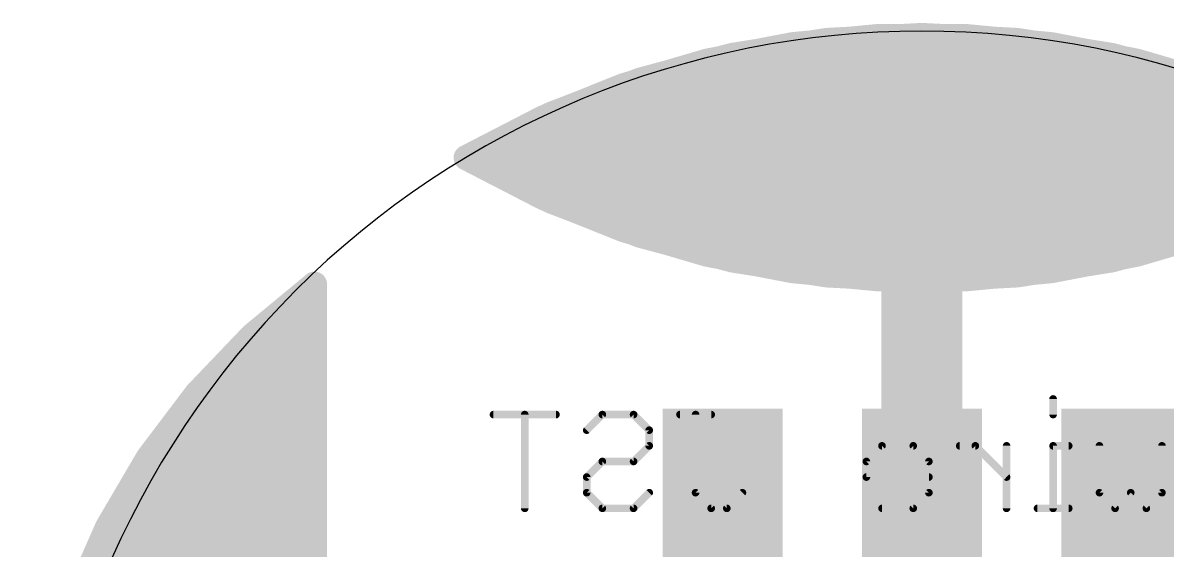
# Model space of a CAD drawing. Extents: x -9.1 to 9.1, y -5.3 to 9.
# Drawn here: x -9.02 to 2.46, y 3.68 to 8.97 of the extents above; entities that cross this region are included whole.
import ezdxf

# ---------------------------------------------------------------- set-up
doc = ezdxf.new("R2010")
doc.units = 0
for name, color, linetype in [('1', 12, 'CONTINUOUS'), ('16', 132, 'CONTINUOUS'), ('18', 110, 'CONTINUOUS'), ('20', 53, 'CONTINUOUS'), ('29', 253, 'CONTINUOUS'), ('30', 253, 'CONTINUOUS'), ('52', 253, 'CONTINUOUS')]:
    doc.layers.add(name, color=color, linetype=linetype)

# ---------------------------------------------------------------- blocks, each defined once
blk = doc.blocks.new('RECT')
blk.add_solid([(-0.5, -0.5), (0.5, -0.5), (-0.5, 0.5), (0.5, 0.5)])
blk = doc.blocks.new('ROUNDV')
at = {"const_width": 0.5}
blk.add_lwpolyline([(0, -0.25, 1), (0, 0.25, 1), (0, -0.25)], format="xyb", dxfattribs=at)

msp = doc.modelspace()

# ---------------------------------------------------------------- linework, layer by layer
at = {"layer": '1'}
for points, const_width in [([(4.572, 7.62, 0.268), (-4.572, 7.62)], 0.254), ([(0.2032, 7.62, 1), (-0.2032, 7.62)], 0.4064), ([(-4.572, 7.62, 0.268), (4.572, 7.62)], 0.254), ([(-4.5402, 7.675, 1), (-4.6038, 7.565)], 0.127), ([(-4.6038, 7.675, 1), (-4.5402, 7.565)], 0.127), ([(-6.096, 6.35, 0.2197), (-8.89, -0.254)], 0.254), ([(-6.0325, 6.35, 1), (-6.1595, 6.35)], 0.127), ([(-6.0533, 6.303, 1), (-6.1387, 6.397)], 0.127)]:
    msp.add_lwpolyline(points, format="xyb", dxfattribs=dict(at, const_width=const_width))
for points, const_width in [([(0, 2.7), (0, 7.62)], 0.8128), ([(-6.096, 6.35), (-6.096, -4.572)], 0.254)]:
    msp.add_lwpolyline(points, dxfattribs=dict(at, const_width=const_width))
at = {"layer": '16'}
for points, const_width in [([(4.572, 7.62, 0.268), (-4.572, 7.62)], 0.254), ([(-4.572, 7.62, 0.268), (4.572, 7.62)], 0.254), ([(-4.5402, 7.675, 1), (-4.6038, 7.565)], 0.127), ([(-4.6038, 7.675, 1), (-4.5402, 7.565)], 0.127), ([(-6.096, 6.35, 0.2197), (-8.89, -0.254)], 0.254), ([(-6.0325, 6.35, 1), (-6.1595, 6.35)], 0.127), ([(-6.0533, 6.303, 1), (-6.1387, 6.397)], 0.127)]:
    msp.add_lwpolyline(points, format="xyb", dxfattribs=dict(at, const_width=const_width))
at = {"layer": '16', "const_width": 0.254}
msp.add_lwpolyline([(-6.096, 6.35), (-6.096, -4.572)], dxfattribs=at)
at = {"layer": '20'}
for centre, radius, start, end in [((-0.0003, 0.0003), 8.8897, 89.9981, 180.0019), ((0.0001, 0.0001), 8.8899, 359.9994, 90.0006)]:
    msp.add_arc(centre, radius, start, end, dxfattribs=at)
at = {"layer": '29', "const_width": 0.254}
for points in [[(0, 8.8451), (-0.9558, 8.795)], [(0.9558, 8.795), (0, 8.8451)], [(-0.9558, 8.795), (-1.9011, 8.6453)], [(1.9011, 8.6453), (0.9558, 8.795)], [(-1.9011, 8.6453), (-2.8257, 8.3975)], [(-1.9357, 8.636), (1.9357, 8.636)], [(2.8257, 8.3975), (1.9011, 8.6453)], [(-2.8257, 8.3975), (-3.7192, 8.0545)], [(-2.8661, 8.382), (2.8661, 8.382)], [(-3.7192, 8.0545), (-4.572, 7.62)], [(-3.5278, 8.128), (3.5278, 8.128)], [(-4.0735, 7.874), (4.0735, 7.874)], [(-4.572, 7.62), (-3.7192, 7.1855)], [(-4.572, 7.62), (4.572, 7.62)], [(-4.0735, 7.366), (4.0735, 7.366)], [(-3.7192, 7.1855), (-2.8257, 6.8425)], [(-3.5278, 7.112), (3.5278, 7.112)], [(-2.8661, 6.858), (2.8661, 6.858)], [(-2.8257, 6.8425), (-1.9011, 6.5948)], [(1.9011, 6.5948), (2.8257, 6.8425)], [(-1.9357, 6.604), (1.9357, 6.604)], [(-1.9011, 6.5948), (-0.9558, 6.445)], [(0.9558, 6.445), (1.9011, 6.5948)], [(-0.9558, 6.445), (0, 6.3949)], [(0, 6.3949), (0.9558, 6.445)], [(-6.096, 6.35), (-6.7178, 5.8359)], [(-6.096, -4.572), (-6.096, 6.35)], [(-6.4032, 6.096), (-6.096, 6.096)], [(-6.7178, 5.8359), (-7.2756, 5.2531)], [(-6.7104, 5.842), (-6.096, 5.842)], [(-6.9551, 5.588), (-6.096, 5.588)], [(-7.1982, 5.334), (-6.096, 5.334)], [(-7.2756, 5.2531), (-7.7621, 4.6095)], [(-7.4065, 5.08), (-6.096, 5.08)], [(-7.5985, 4.826), (-6.096, 4.826)], [(-7.7621, 4.6095), (-8.1705, 3.9138)], [(-7.7841, 4.572), (-6.096, 4.572)], [(-7.9332, 4.318), (-6.096, 4.318)], [(-8.0824, 4.064), (-6.096, 4.064)], [(-8.1705, 3.9138), (-8.4954, 3.1754)], [(-8.2162, 3.81), (-6.096, 3.81)], [(-8.328, 3.556), (-6.096, 3.556)]]:
    msp.add_lwpolyline(points, dxfattribs=at)
at = {"layer": '29', "const_width": 0.127}
for points in [[(0.0033, 8.9085, 1), (-0.0033, 8.7817)], [(0.0033, 8.7817, 1), (-0.0033, 8.9085)], [(-0.9591, 8.8584, 1), (-0.9525, 8.7316)], [(-0.9459, 8.7323, 1), (-0.9657, 8.8577)], [(0.9657, 8.8577, 1), (0.9459, 8.7323)], [(0.9525, 8.7316, 1), (0.9591, 8.8584)], [(-1.9357, 8.6995, 1), (-1.9357, 8.5725)], [(-1.9111, 8.708, 1), (-1.8912, 8.5825)], [(-1.8847, 8.5839, 1), (-1.9176, 8.7066)], [(1.9176, 8.7066, 1), (1.8847, 8.5839)], [(1.8912, 8.5825, 1), (1.9111, 8.708)], [(1.9357, 8.5725, 1), (1.9357, 8.6995)], [(-2.8661, 8.4455, 1), (-2.8661, 8.3185)], [(-2.8421, 8.4589, 1), (-2.8092, 8.3362)], [(-2.8029, 8.3382, 1), (-2.8484, 8.4568)], [(-3.742, 8.1138, 1), (-3.6964, 7.9952)], [(-3.6904, 7.9979, 1), (-3.748, 8.1111)], [(-3.5278, 8.1915, 1), (-3.5278, 8.0645)], [(-4.0735, 7.9375, 1), (-4.0735, 7.8105)], [(-4.5432, 7.6766, 1), (-4.6008, 7.5634)], [(-4.572, 7.6835, 1), (-4.572, 7.5565)], [(-4.6008, 7.6766, 1), (-4.5432, 7.5634)], [(-4.0735, 7.4295, 1), (-4.0735, 7.3025)], [(-3.6964, 7.2448, 1), (-3.742, 7.1262)], [(-3.748, 7.1289, 1), (-3.6904, 7.2421)], [(-3.5278, 7.1755, 1), (-3.5278, 7.0485)], [(-2.8661, 6.9215, 1), (-2.8661, 6.7945)], [(-2.8092, 6.9038, 1), (-2.8421, 6.7811)], [(-2.8484, 6.7832, 1), (-2.8029, 6.9018)], [(-1.9357, 6.6675, 1), (-1.9357, 6.5405)], [(-1.8912, 6.6575, 1), (-1.9111, 6.532)], [(-1.9176, 6.5334, 1), (-1.8847, 6.6561)], [(1.8847, 6.6561, 1), (1.9176, 6.5334)], [(1.9111, 6.532, 1), (1.8912, 6.6575)], [(1.9357, 6.5405, 1), (1.9357, 6.6675)], [(-0.9525, 6.5084, 1), (-0.9591, 6.3816)], [(-0.9657, 6.3823, 1), (-0.9459, 6.5077)], [(0.9459, 6.5077, 1), (0.9657, 6.3823)], [(0.9591, 6.3816, 1), (0.9525, 6.5084)], [(-6.0325, 6.35, 1), (-6.1595, 6.35)], [(-6.0555, 6.3011, 1), (-6.1365, 6.3989)], [(-0.0033, 6.4583, 1), (0.0033, 6.3315)], [(-0.0033, 6.3315, 1), (0.0033, 6.4583)], [(-6.4032, 6.1595, 1), (-6.4032, 6.0325)], [(-6.096, 6.0325, 1), (-6.096, 6.1595)], [(-6.7582, 5.8849, 1), (-6.6773, 5.787)], [(-6.7104, 5.9055, 1), (-6.7104, 5.7785)], [(-6.6719, 5.792, 1), (-6.7636, 5.8798)], [(-6.096, 5.7785, 1), (-6.096, 5.9055)], [(-6.9551, 5.6515, 1), (-6.9551, 5.5245)], [(-6.096, 5.5245, 1), (-6.096, 5.6515)], [(-7.1982, 5.3975, 1), (-7.1982, 5.2705)], [(-6.096, 5.2705, 1), (-6.096, 5.3975)], [(-7.3215, 5.2971, 1), (-7.2298, 5.2092)], [(-7.225, 5.2149, 1), (-7.3263, 5.2914)], [(-7.4065, 5.1435, 1), (-7.4065, 5.0165)], [(-6.096, 5.0165, 1), (-6.096, 5.1435)], [(-7.5985, 4.8895, 1), (-7.5985, 4.7625)], [(-6.096, 4.7625, 1), (-6.096, 4.8895)], [(-7.8127, 4.6478, 1), (-7.7114, 4.5713)], [(-7.7073, 4.5774, 1), (-7.8169, 4.6417)], [(-7.7841, 4.6355, 1), (-7.7841, 4.5085)], [(-6.096, 4.5085, 1), (-6.096, 4.6355)], [(-7.9332, 4.3815, 1), (-7.9332, 4.2545)], [(-6.096, 4.2545, 1), (-6.096, 4.3815)], [(-8.0824, 4.1275, 1), (-8.0824, 4.0005)], [(-6.096, 4.0005, 1), (-6.096, 4.1275)], [(-8.1124, 3.8882, 1), (-8.2287, 3.9394)], [(-8.2162, 3.8735, 1), (-8.2162, 3.7465)], [(-8.2253, 3.946, 1), (-8.1158, 3.8817)], [(-6.096, 3.7465, 1), (-6.096, 3.8735)], [(-8.328, 3.6195, 1), (-8.328, 3.4925)], [(-6.096, 3.4925, 1), (-6.096, 3.6195)]]:
    msp.add_lwpolyline(points, format="xyb", dxfattribs=at)
at = {"layer": '30', "const_width": 0.254}
for points in [[(0, 8.8451), (-0.9558, 8.795)], [(0.9558, 8.795), (0, 8.8451)], [(-0.9558, 8.795), (-1.9011, 8.6453)], [(1.9011, 8.6453), (0.9558, 8.795)], [(-1.9011, 8.6453), (-2.8257, 8.3975)], [(-1.9357, 8.636), (1.9357, 8.636)], [(2.8257, 8.3975), (1.9011, 8.6453)], [(-2.8257, 8.3975), (-3.7192, 8.0545)], [(-2.8661, 8.382), (2.8661, 8.382)], [(-3.7192, 8.0545), (-4.572, 7.62)], [(-3.5278, 8.128), (3.5278, 8.128)], [(-4.0735, 7.874), (4.0735, 7.874)], [(-4.572, 7.62), (-3.7192, 7.1855)], [(-4.572, 7.62), (4.572, 7.62)], [(-4.0735, 7.366), (4.0735, 7.366)], [(-3.7192, 7.1855), (-2.8257, 6.8425)], [(-3.5278, 7.112), (3.5278, 7.112)], [(-2.8661, 6.858), (2.8661, 6.858)], [(-2.8257, 6.8425), (-1.9011, 6.5948)], [(1.9011, 6.5948), (2.8257, 6.8425)], [(-1.9357, 6.604), (1.9357, 6.604)], [(-1.9011, 6.5948), (-0.9558, 6.445)], [(0.9558, 6.445), (1.9011, 6.5948)], [(-0.9558, 6.445), (0, 6.3949)], [(0, 6.3949), (0.9558, 6.445)], [(-6.096, 6.35), (-6.7178, 5.8359)], [(-6.096, -4.572), (-6.096, 6.35)], [(-6.4032, 6.096), (-6.096, 6.096)], [(-6.7178, 5.8359), (-7.2756, 5.2531)], [(-6.7104, 5.842), (-6.096, 5.842)], [(-6.9551, 5.588), (-6.096, 5.588)], [(-7.1982, 5.334), (-6.096, 5.334)], [(-7.2756, 5.2531), (-7.7621, 4.6095)], [(-7.4065, 5.08), (-6.096, 5.08)], [(-7.5985, 4.826), (-6.096, 4.826)], [(-7.7621, 4.6095), (-8.1705, 3.9138)], [(-7.7841, 4.572), (-6.096, 4.572)], [(-7.9332, 4.318), (-6.096, 4.318)], [(-8.0824, 4.064), (-6.096, 4.064)], [(-8.1705, 3.9138), (-8.4954, 3.1754)], [(-8.2162, 3.81), (-6.096, 3.81)], [(-8.328, 3.556), (-6.096, 3.556)]]:
    msp.add_lwpolyline(points, dxfattribs=at)
at = {"layer": '30', "const_width": 0.127}
for points in [[(0.0033, 8.9085, 1), (-0.0033, 8.7817)], [(0.0033, 8.7817, 1), (-0.0033, 8.9085)], [(-0.9591, 8.8584, 1), (-0.9525, 8.7316)], [(-0.9459, 8.7323, 1), (-0.9657, 8.8577)], [(0.9657, 8.8577, 1), (0.9459, 8.7323)], [(0.9525, 8.7316, 1), (0.9591, 8.8584)], [(-1.9357, 8.6995, 1), (-1.9357, 8.5725)], [(-1.9111, 8.708, 1), (-1.8912, 8.5825)], [(-1.8847, 8.5839, 1), (-1.9176, 8.7066)], [(1.9176, 8.7066, 1), (1.8847, 8.5839)], [(1.8912, 8.5825, 1), (1.9111, 8.708)], [(1.9357, 8.5725, 1), (1.9357, 8.6995)], [(-2.8661, 8.4455, 1), (-2.8661, 8.3185)], [(-2.8421, 8.4589, 1), (-2.8092, 8.3362)], [(-2.8029, 8.3382, 1), (-2.8484, 8.4568)], [(-3.742, 8.1138, 1), (-3.6964, 7.9952)], [(-3.6904, 7.9979, 1), (-3.748, 8.1111)], [(-3.5278, 8.1915, 1), (-3.5278, 8.0645)], [(-4.0735, 7.9375, 1), (-4.0735, 7.8105)], [(-4.5432, 7.6766, 1), (-4.6008, 7.5634)], [(-4.572, 7.6835, 1), (-4.572, 7.5565)], [(-4.6008, 7.6766, 1), (-4.5432, 7.5634)], [(-4.0735, 7.4295, 1), (-4.0735, 7.3025)], [(-3.6964, 7.2448, 1), (-3.742, 7.1262)], [(-3.748, 7.1289, 1), (-3.6904, 7.2421)], [(-3.5278, 7.1755, 1), (-3.5278, 7.0485)], [(-2.8661, 6.9215, 1), (-2.8661, 6.7945)], [(-2.8092, 6.9038, 1), (-2.8421, 6.7811)], [(-2.8484, 6.7832, 1), (-2.8029, 6.9018)], [(-1.9357, 6.6675, 1), (-1.9357, 6.5405)], [(-1.8912, 6.6575, 1), (-1.9111, 6.532)], [(-1.9176, 6.5334, 1), (-1.8847, 6.6561)], [(1.8847, 6.6561, 1), (1.9176, 6.5334)], [(1.9111, 6.532, 1), (1.8912, 6.6575)], [(1.9357, 6.5405, 1), (1.9357, 6.6675)], [(-0.9525, 6.5084, 1), (-0.9591, 6.3816)], [(-0.9657, 6.3823, 1), (-0.9459, 6.5077)], [(0.9459, 6.5077, 1), (0.9657, 6.3823)], [(0.9591, 6.3816, 1), (0.9525, 6.5084)], [(-6.0325, 6.35, 1), (-6.1595, 6.35)], [(-6.0555, 6.3011, 1), (-6.1365, 6.3989)], [(-0.0033, 6.4583, 1), (0.0033, 6.3315)], [(-0.0033, 6.3315, 1), (0.0033, 6.4583)], [(-6.4032, 6.1595, 1), (-6.4032, 6.0325)], [(-6.096, 6.0325, 1), (-6.096, 6.1595)], [(-6.7582, 5.8849, 1), (-6.6773, 5.787)], [(-6.7104, 5.9055, 1), (-6.7104, 5.7785)], [(-6.6719, 5.792, 1), (-6.7636, 5.8798)], [(-6.096, 5.7785, 1), (-6.096, 5.9055)], [(-6.9551, 5.6515, 1), (-6.9551, 5.5245)], [(-6.096, 5.5245, 1), (-6.096, 5.6515)], [(-7.1982, 5.3975, 1), (-7.1982, 5.2705)], [(-6.096, 5.2705, 1), (-6.096, 5.3975)], [(-7.3215, 5.2971, 1), (-7.2298, 5.2092)], [(-7.225, 5.2149, 1), (-7.3263, 5.2914)], [(-7.4065, 5.1435, 1), (-7.4065, 5.0165)], [(-6.096, 5.0165, 1), (-6.096, 5.1435)], [(-7.5985, 4.8895, 1), (-7.5985, 4.7625)], [(-6.096, 4.7625, 1), (-6.096, 4.8895)], [(-7.8127, 4.6478, 1), (-7.7114, 4.5713)], [(-7.7073, 4.5774, 1), (-7.8169, 4.6417)], [(-7.7841, 4.6355, 1), (-7.7841, 4.5085)], [(-6.096, 4.5085, 1), (-6.096, 4.6355)], [(-7.9332, 4.3815, 1), (-7.9332, 4.2545)], [(-6.096, 4.2545, 1), (-6.096, 4.3815)], [(-8.0824, 4.1275, 1), (-8.0824, 4.0005)], [(-6.096, 4.0005, 1), (-6.096, 4.1275)], [(-8.1124, 3.8882, 1), (-8.2287, 3.9394)], [(-8.2162, 3.8735, 1), (-8.2162, 3.7465)], [(-8.2253, 3.946, 1), (-8.1158, 3.8817)], [(-6.096, 3.7465, 1), (-6.096, 3.8735)], [(-8.328, 3.6195, 1), (-8.328, 3.4925)], [(-6.096, 3.4925, 1), (-6.096, 3.6195)]]:
    msp.add_lwpolyline(points, format="xyb", dxfattribs=at)
at = {"layer": '52', "const_width": 0.0381}
for points in [[(1.3356, 5.1995, 1), (1.2975, 5.1995)], [(-4.2991, 5.0618, 1), (-4.2991, 5.0237)], [(-3.9665, 5.0427, 1), (-4.0046, 5.0427)], [(-3.672, 5.0237, 1), (-3.672, 5.0618)], [(-3.2068, 5.0618, 1), (-3.2068, 5.0237)], [(-3.1933, 5.0292, 1), (-3.2203, 5.0562)], [(-2.8798, 5.0562, 1), (-2.9067, 5.0292)], [(-2.8933, 5.0237, 1), (-2.8933, 5.0618)], [(-2.428, 5.0618, 1), (-2.428, 5.0237)], [(-2.2522, 5.0427, 1), (-2.2903, 5.0427)], [(-2.1145, 5.0237, 1), (-2.1145, 5.0618)], [(1.2975, 5.0427, 1), (1.3356, 5.0427)], [(-3.377, 4.8994, 1), (-3.3501, 4.8725)], [(-2.7174, 4.8859, 1), (-2.7555, 4.8859)], [(-2.75, 4.8725, 1), (-2.723, 4.8994)], [(-2.7555, 4.7292, 1), (-2.7174, 4.7292)], [(-2.723, 4.7157, 1), (-2.75, 4.7426)], [(-0.4002, 4.7482, 1), (-0.4002, 4.7101)], [(-0.3868, 4.7157, 1), (-0.4137, 4.7426)], [(-0.0732, 4.7426, 1), (-0.1002, 4.7157)], [(-0.0867, 4.7101, 1), (-0.0867, 4.7482)], [(0.3794, 4.7482, 1), (0.3794, 4.7101)], [(0.5496, 4.7426, 1), (0.5227, 4.7157)], [(0.5361, 4.7101, 1), (0.5361, 4.7482)], [(0.8687, 4.7292, 1), (0.8306, 4.7292)], [(1.3356, 4.7292, 1), (1.2975, 4.7292)], [(1.3166, 4.7482, 1), (1.3166, 4.7101)], [(1.4733, 4.7101, 1), (1.4733, 4.7482)], [(1.8008, 4.7292, 1), (1.7627, 4.7292)], [(2.4279, 4.7292, 1), (2.3898, 4.7292)], [(-3.2068, 4.5915, 1), (-3.2068, 4.5534)], [(-3.1933, 4.5589, 1), (-3.2203, 4.5859)], [(-2.9067, 4.5859, 1), (-2.8798, 4.5589)], [(-2.8933, 4.5534, 1), (-2.8933, 4.5915)], [(-0.538, 4.5724, 1), (-0.5761, 4.5724)], [(-0.5705, 4.5859, 1), (-0.5435, 4.5589)], [(0.0891, 4.5724, 1), (0.051, 4.5724)], [(0.0566, 4.5589, 1), (0.0835, 4.5859)], [(-3.3445, 4.4156, 1), (-3.3826, 4.4156)], [(-3.377, 4.4291, 1), (-3.3501, 4.4022)], [(-0.5761, 4.4156, 1), (-0.538, 4.4156)], [(-0.557, 4.4347, 1), (-0.557, 4.3966)], [(0.0701, 4.3966, 1), (0.0701, 4.4347)], [(0.8362, 4.4022, 1), (0.8631, 4.4291)], [(-3.3826, 4.2589, 1), (-3.3445, 4.2589)], [(-3.3501, 4.2723, 1), (-3.377, 4.2454)], [(-2.723, 4.2454, 1), (-2.75, 4.2723)], [(-2.2903, 4.2589, 1), (-2.2522, 4.2589)], [(-2.2578, 4.2723, 1), (-2.2847, 4.2454)], [(-1.7875, 4.2454, 1), (-1.8144, 4.2723)], [(0.051, 4.2589, 1), (0.0891, 4.2589)], [(0.0835, 4.2454, 1), (0.0566, 4.2723)], [(1.7627, 4.2589, 1), (1.8008, 4.2589)], [(1.7953, 4.2723, 1), (1.7683, 4.2454)], [(2.1088, 4.2723, 1), (2.0819, 4.2454)], [(2.1088, 4.2454, 1), (2.0819, 4.2723)], [(2.3898, 4.2589, 1), (2.4279, 4.2589)], [(2.4223, 4.2454, 1), (2.3954, 4.2723)], [(-3.2068, 4.1212, 1), (-3.2068, 4.0831)], [(-3.2203, 4.0886, 1), (-3.1933, 4.1156)], [(-2.9067, 4.1156, 1), (-2.8798, 4.0886)], [(-2.8933, 4.0831, 1), (-2.8933, 4.1212)], [(-2.1145, 4.1212, 1), (-2.1145, 4.0831)], [(-2.128, 4.0886, 1), (-2.101, 4.1156)], [(-1.9712, 4.1156, 1), (-1.9443, 4.0886)], [(-1.9577, 4.0831, 1), (-1.9577, 4.1212)], [(-0.4002, 4.1212, 1), (-0.4002, 4.0831)], [(-0.1002, 4.1156, 1), (-0.0732, 4.0886)], [(-0.0867, 4.0831, 1), (-0.0867, 4.1212)], [(1.1598, 4.1212, 1), (1.1598, 4.0831)], [(1.4733, 4.0831, 1), (1.4733, 4.1212)], [(1.9251, 4.1156, 1), (1.952, 4.0886)], [(1.9251, 4.0886, 1), (1.952, 4.1156)], [(2.2386, 4.1156, 1), (2.2656, 4.0886)], [(2.2386, 4.0886, 1), (2.2656, 4.1156)], [(-4.0046, 4.1021, 1), (-3.9665, 4.1021)], [(0.8306, 4.1021, 1), (0.8687, 4.1021)], [(1.2975, 4.1021, 1), (1.3356, 4.1021)]]:
    msp.add_lwpolyline(points, format="xyb", dxfattribs=at)
at = {"layer": '52', "const_width": 0.0762}
for points in [[(1.3166, 5.1995), (1.3166, 5.0427)], [(-3.672, 5.0427), (-4.2991, 5.0427)], [(-3.9855, 4.1021), (-3.9855, 5.0427)], [(-3.3636, 4.8859), (-3.2068, 5.0427)], [(-3.2068, 5.0427), (-2.8933, 5.0427)], [(-2.8933, 5.0427), (-2.7365, 4.8859)], [(-2.1145, 5.0427), (-2.428, 5.0427)], [(-2.2713, 4.2589), (-2.2713, 5.0427)], [(-2.7365, 4.8859), (-2.7365, 4.7292)], [(-2.7365, 4.7292), (-2.8933, 4.5724)], [(-0.4002, 4.7292), (-0.557, 4.5724)], [(-0.0867, 4.7292), (-0.4002, 4.7292)], [(0.0701, 4.5724), (-0.0867, 4.7292)], [(0.5361, 4.7292), (0.3794, 4.7292)], [(0.8497, 4.4156), (0.5361, 4.7292)], [(0.8497, 4.1021), (0.8497, 4.7292)], [(1.4733, 4.7292), (1.3166, 4.7292)], [(1.3166, 4.7292), (1.3166, 4.1021)], [(1.7818, 4.2589), (1.7818, 4.7292)], [(2.4089, 4.7292), (2.4089, 4.2589)], [(-3.2068, 4.5724), (-3.3636, 4.4156)], [(-2.8933, 4.5724), (-3.2068, 4.5724)], [(-0.557, 4.5724), (-0.557, 4.4156)], [(0.0701, 4.2589), (0.0701, 4.5724)], [(-3.3636, 4.4156), (-3.3636, 4.2589)], [(-0.557, 4.4156), (0.0701, 4.4156)], [(-3.3636, 4.2589), (-3.2068, 4.1021)], [(-2.8933, 4.1021), (-2.7365, 4.2589)], [(-2.1145, 4.1021), (-2.2713, 4.2589)], [(-1.801, 4.2589), (-1.9577, 4.1021)], [(-0.0867, 4.1021), (0.0701, 4.2589)], [(1.9386, 4.1021), (1.7818, 4.2589)], [(2.0953, 4.2589), (1.9386, 4.1021)], [(2.2521, 4.1021), (2.0953, 4.2589)], [(2.4089, 4.2589), (2.2521, 4.1021)], [(-3.2068, 4.1021), (-2.8933, 4.1021)], [(-1.9577, 4.1021), (-2.1145, 4.1021)], [(-0.4002, 4.1021), (-0.0867, 4.1021)], [(1.4733, 4.1021), (1.1598, 4.1021)]]:
    msp.add_lwpolyline(points, dxfattribs=at)

# ---------------------------------------------------------------- block references
at = {"layer": '1', "yscale": 4.6, "rotation": 180}
for p in [(-2, 2.7), (0, 2.7), (2, 2.7)]:
    msp.add_blockref('RECT', p, dxfattribs=at)
at = {"layer": '18', "xscale": 2.54, "yscale": 2.54}
msp.add_blockref('ROUNDV', (0, 7.62), dxfattribs=at)
msp.add_blockref('ROUNDV', (0, 7.62), dxfattribs=at)
at = {"layer": '29', "xscale": 1.2032, "yscale": 4.8032, "rotation": 180}
for p in [(-2, 2.7), (0, 2.7), (2, 2.7)]:
    msp.add_blockref('RECT', p, dxfattribs=at)

doc.saveas('drawing.dxf')
